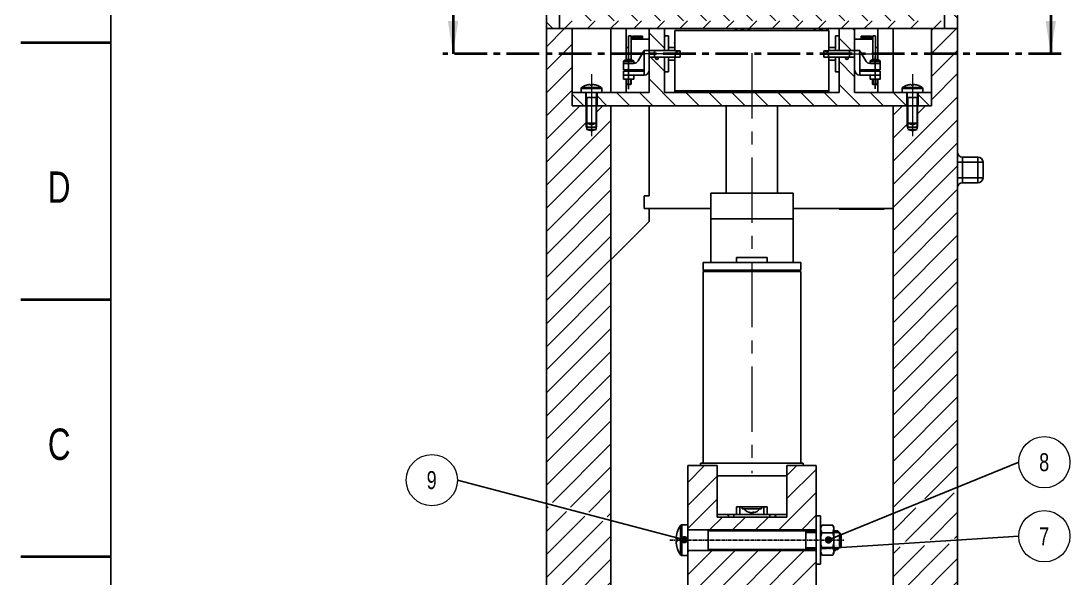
# Model space of a CAD drawing. Header units: millimetres. Extents: x 2 to 1186, y 2 to 838.
# Drawn here: x 2.5 to 206.8, y 116.2 to 224.7 of the extents above; entities that cross this region are included whole.
import ezdxf

# ---------------------------------------------------------------- set-up
doc = ezdxf.new("R2010")
doc.units = ezdxf.units.MM
for name, pattern in [('CENTER', [10.16, 6.35, -1.27, 1.27, -1.27]), ('CENTER2', [1.125, 0.75, -0.125, 0.125, -0.125]), ('CENTERX2', [20.32, 12.7, -2.54, 2.54, -2.54])]:
    doc.linetypes.add(name, pattern=pattern)
doc.styles.add('SLDTEXTSTYLE0', font='TXT', dxfattribs={"width": 0.75})
doc.dimstyles.new('SLDDIMSTYLE0', dxfattribs={"dimtxt": 0.18, "dimasz": 1.44, "dimexe": 0, "dimexo": 0.0625, "dimgap": 0, "dimtad": 0, "dimtih": 1, "dimtoh": 1, "dimdec": 0, "dimrnd": 1e-09, "dimzin": 0, "dimdsep": 46, "dimtxsty": 'Standard', "dimblk1": 'DOT', "dimblk2": 'DOT', "dimsah": 1, "dimcen": 0.09, "dimadec": 0, "dimazin": 0, "dimtfac": 1.44, "dimtdec": 0, "dimtofl": 0, "dimtmove": 0, "dimatfit": 3, "dimldrblk": 'DOT', "dimfxl": 1, "dimfrac": 2, "dimtolj": 1, "dimtzin": 0, "dimarcsym": 0})
doc.dimstyles.new('SLDDIMSTYLE1', dxfattribs={"dimtxt": 0.18, "dimasz": 3.302, "dimexe": 0, "dimexo": 0.0625, "dimgap": 0, "dimtad": 0, "dimtih": 1, "dimtoh": 1, "dimdec": 0, "dimrnd": 1e-09, "dimzin": 0, "dimdsep": 46, "dimtxsty": 'Standard', "dimsah": 1, "dimcen": 0.09, "dimadec": 0, "dimazin": 0, "dimtfac": 3.302, "dimtdec": 0, "dimtofl": 0, "dimtmove": 0, "dimatfit": 3, "dimfxl": 1, "dimfrac": 2, "dimtolj": 1, "dimtzin": 0, "dimarcsym": 0})

# ---------------------------------------------------------------- blocks, each defined once
blk = doc.blocks.new('SW_HATCH_1')
at = {"color": 0, "linetype": 'Continuous', "lineweight": 18}
for p, q in [((-69.47, 172.49), (-71.57, 174.58)), ((-65, 172.5), (-67.5, 175)), ((-60.51, 172.5), (-63.01, 175)), ((-56.02, 172.5), (-58.52, 175)), ((-51.53, 172.5), (-54.03, 175)), ((-47.04, 172.5), (-49.54, 175)), ((-42.55, 172.5), (-45.05, 175)), ((-38.06, 172.5), (-40.56, 175)), ((-33.57, 172.5), (-36.07, 175)), ((-29.08, 172.5), (-31.58, 175)), ((-24.59, 172.5), (-27.09, 175)), ((-20.1, 172.5), (-22.6, 175)), ((-15.61, 172.5), (-18.11, 175)), ((-11.12, 172.5), (-13.62, 175)), ((-6.63, 172.5), (-9.13, 175)), ((-1.23, 171.6), (-4.63, 175)), ((-72.57, 171.1), (-74.34, 172.86)), ((-74.06, 168.09), (-76.11, 170.15)), ((3.4, 166.96), (0, 170.36)), ((-74.1, 163.64), (-76.6, 166.14)), ((3.4, 162.47), (0.9, 164.97)), ((-74.1, 159.15), (-76.6, 161.65)), ((3.4, 157.98), (0.9, 160.48)), ((-74.1, 154.66), (-76.6, 157.16)), ((2.77, 154.13), (0.9, 155.99)), ((3.4, 153.49), (3.27, 153.63)), ((-74.1, 150.17), (-76.6, 152.67)), ((3.4, 149), (0.9, 151.5)), ((-75.95, 147.53), (-76.6, 148.18)), ((3.4, 144.51), (0.9, 147.01)), ((-74.1, 141.19), (-76.6, 143.69)), ((-68.64, 140.22), (-70.92, 142.5)), ((-64.43, 140.5), (-66.07, 142.14)), ((-60.04, 140.61), (-61.94, 142.5)), ((-55.45, 140.5), (-57.45, 142.5)), ((-50.96, 140.5), (-52.96, 142.5)), ((-46.47, 140.5), (-48.47, 142.5)), ((-41.98, 140.5), (-43.98, 142.5)), ((-37.49, 140.5), (-39.49, 142.5)), ((-33, 140.5), (-35, 142.5)), ((-28.51, 140.5), (-30.51, 142.5)), ((-24.02, 140.5), (-26.02, 142.5)), ((-19.53, 140.5), (-21.53, 142.5)), ((-15.04, 140.5), (-17.04, 142.5)), ((-10.55, 140.5), (-12.55, 142.5)), ((-6.06, 140.5), (-8.06, 142.5)), ((-0.96, 139.9), (-3.57, 142.5)), ((3.4, 140.02), (0.9, 142.52)), ((-74.1, 136.7), (-76.6, 139.2)), ((-70.69, 137.79), (-72.23, 139.32)), ((-70.69, 140.34), (-70.54, 140.5)), ((-3.53, 137.97), (-4.56, 139)), ((-3.53, 140.16), (-3.18, 140.5)), ((-70.69, 135.85), (-69.67, 136.88)), ((3.4, 135.53), (0.9, 138.03)), ((-3.53, 135.67), (-2.5, 136.69)), ((-74.1, 132.21), (-76.6, 134.71)), ((3.4, 131.04), (0.9, 133.54)), ((-70.69, 131.36), (-69.67, 132.39)), ((-3.53, 131.18), (-2.5, 132.2)), ((-74.1, 127.72), (-76.6, 130.22)), ((3.4, 126.55), (0.9, 129.05)), ((-70.69, 126.87), (-69.67, 127.9)), ((-3.53, 126.69), (-2.5, 127.71)), ((-74.1, 123.23), (-76.6, 125.73)), ((-67.58, 125.5), (-66.58, 126.5)), ((-63.39, 121.5), (-67.39, 125.5)), ((-63.09, 125.5), (-62.09, 126.5)), ((-58.9, 121.5), (-62.9, 125.5)), ((-58.6, 125.5), (-57.6, 126.5)), ((-54.41, 121.5), (-58.41, 125.5)), ((-54.11, 125.5), (-53.11, 126.5)), ((-49.92, 121.5), (-53.92, 125.5)), ((-49.61, 125.5), (-48.61, 126.5)), ((-45.43, 121.5), (-49.43, 125.5)), ((-45.12, 125.5), (-44.12, 126.5)), ((-40.94, 121.5), (-44.94, 125.5)), ((-40.63, 125.5), (-39.63, 126.5)), ((-36.45, 121.5), (-40.45, 125.5)), ((-36.14, 125.5), (-35.14, 126.5)), ((-31.96, 121.5), (-35.96, 125.5)), ((-31.65, 125.5), (-30.65, 126.5)), ((-27.47, 121.5), (-31.47, 125.5)), ((-27.16, 125.5), (-26.16, 126.5)), ((-22.98, 121.5), (-26.98, 125.5)), ((-22.67, 125.5), (-21.67, 126.5)), ((-18.49, 121.5), (-22.49, 125.5)), ((-18.18, 125.5), (-17.18, 126.5)), ((-14, 121.5), (-18, 125.5)), ((-13.69, 125.5), (-12.69, 126.5)), ((-9.51, 121.5), (-13.51, 125.5)), ((-9.2, 125.5), (-8.2, 126.5)), ((-5.02, 121.5), (-9.02, 125.5)), ((-4.71, 125.5), (-3.71, 126.5)), ((-2.5, 123.47), (-4.53, 125.5)), ((-67.88, 121.5), (-70.69, 124.32)), ((3.4, 122.06), (0.9, 124.56)), ((-75.36, 120), (-76.6, 121.24)), ((-73.08, 120), (-71.58, 121.5)), ((-68.59, 120), (-67.09, 121.5)), ((-64.1, 120), (-62.6, 121.5)), ((-59.61, 120), (-58.11, 121.5)), ((-55.11, 120), (-53.61, 121.5)), ((-50.62, 120), (-49.12, 121.5)), ((-46.13, 120), (-44.63, 121.5)), ((-41.64, 120), (-40.14, 121.5)), ((-37.15, 120), (-35.65, 121.5)), ((-32.66, 120), (-31.16, 121.5)), ((-28.17, 120), (-26.67, 121.5)), ((-23.68, 120), (-22.18, 121.5)), ((-19.19, 120), (-17.69, 121.5)), ((-14.7, 120), (-13.2, 121.5)), ((-10.21, 120), (-8.71, 121.5)), ((-5.72, 120), (-4.22, 121.5)), ((-1.23, 120), (0.27, 121.5)), ((-76.6, 116.48), (-73.08, 120)), ((-53.6, 116.2), (-56.6, 119.2)), ((-16.6, 119.61), (-16.99, 120)), ((-1.6, 115.15), (3.26, 120)), ((-1.6, 119.64), (-1.23, 120)), ((0.97, 120), (0.9, 120.07)), ((-76.6, 111.99), (-71.6, 116.99)), ((-17.23, 115.75), (-19.6, 118.12)), ((-53.6, 111.71), (-56.34, 114.45)), ((-1.6, 110.66), (3.4, 115.66)), ((-76.6, 107.5), (-71.6, 112.5)), ((-16.6, 110.63), (-19.6, 113.63)), ((-58.91, 111.72), (-58.66, 111.97)), ((-14.01, 111.72), (-13.76, 111.97)), ((-1.6, 106.17), (3.4, 111.17)), ((-51.38, 105), (-56.6, 110.22)), ((-15.46, 105), (-19.6, 109.14)), ((-76.6, 103.01), (-71.6, 108.01)), ((-69.34, 105), (-71.6, 107.26)), ((-64.85, 105), (-66.75, 106.9)), ((-60.36, 105), (-62.96, 107.6)), ((-55.87, 105), (-58.47, 107.6)), ((-46.89, 105), (-49.49, 107.6)), ((-42.4, 105), (-45, 107.6)), ((-37.91, 105), (-40.51, 107.6)), ((-33.42, 105), (-36.02, 107.6)), ((-28.93, 105), (-31.53, 107.6)), ((-24.44, 105), (-27.04, 107.6)), ((-19.95, 105), (-22.55, 107.6)), ((-10.97, 105), (-13.57, 107.6)), ((-9.1, 94.18), (3.4, 106.68)), ((-6.48, 105), (-9.08, 107.6)), ((-1.99, 105), (-4.25, 107.26)), ((-76.6, 98.52), (-70.11, 105)), ((-9.1, 103.16), (-7.25, 105)), ((-9.1, 89.69), (3.4, 102.19)), ((-76.6, 89.54), (-64.1, 102.04)), ((-76.6, 85.05), (-64.1, 97.55)), ((-9.1, 85.2), (3.4, 97.7)), ((-76.6, 80.56), (-64.1, 93.06)), ((-9.1, 80.71), (3.4, 93.21)), ((-76.6, 76.07), (-64.1, 88.57)), ((-9.1, 76.22), (3.4, 88.72)), ((-76.6, 71.58), (-64.1, 84.08)), ((-9.1, 71.73), (3.4, 84.23)), ((-9.1, 67.24), (3.4, 79.74)), ((-76.6, 67.09), (-64.1, 79.59)), ((-76.6, 62.6), (-64.1, 75.1)), ((-9.1, 62.75), (3.4, 75.25)), ((-76.6, 58.11), (-64.1, 70.61)), ((-9.1, 58.25), (3.4, 70.75)), ((-76.6, 53.62), (-64.1, 66.12)), ((-9.1, 53.76), (3.4, 66.26)), ((-76.6, 49.13), (-64.1, 61.63)), ((-9.1, 49.27), (3.4, 61.77)), ((-9.1, 44.78), (3.4, 57.28)), ((-76.6, 44.64), (-64.1, 57.14)), ((-76.6, 40.15), (-64.1, 52.65)), ((-9.1, 40.29), (3.4, 52.79)), ((-76.6, 35.66), (-64.1, 48.16)), ((-9.1, 35.8), (3.4, 48.3)), ((-76.6, 31.17), (-64.1, 43.67)), ((-9.1, 31.31), (3.4, 43.81)), ((-75.45, 27.82), (-64.1, 39.18)), ((-9.1, 26.82), (3.4, 39.32)), ((-49.1, 31.73), (-45.82, 35)), ((-29.83, 33.04), (-27.86, 35)), ((-2.89, 28.54), (3.4, 34.83)), ((-71.89, 26.89), (-64.1, 34.69)), ((-49.1, 27.24), (-43.37, 32.96)), ((-29.83, 28.55), (-24.1, 34.27)), ((-68.33, 25.96), (-64.1, 30.2)), ((-6.68, 20.26), (2.78, 29.72)), ((-76.6, 26.68), (-76.27, 27)), ((-49.1, 22.75), (-43.37, 28.47)), ((-9.1, 22.33), (-4.67, 26.76)), ((-76.6, 22.19), (-72.71, 26.07)), ((-76.6, 17.7), (-69.15, 25.14)), ((-64.77, 25.03), (-64.1, 25.71)), ((-44.85, 22.5), (-42.35, 25)), ((-1.9, 20.55), (3.4, 25.85)), ((-76.6, 13.21), (-65.59, 24.21)), ((-76.6, 8.72), (-64.1, 21.22)), ((2.87, 20.83), (3.4, 21.36)), ((-58.37, 0), (-39.87, 18.5)), ((-53.88, 0), (-35.38, 18.5)), ((-49.39, 0), (-30.89, 18.5)), ((-49.1, 13.76), (-44.36, 18.5)), ((-44.9, 0), (-26.4, 18.5)), ((-17.96, 0), (1.81, 19.77)), ((-9.1, 13.35), (-2.97, 19.48)), ((-9.1, 17.84), (-7.74, 19.2)), ((-76.6, 4.23), (-64.1, 16.73)), ((-13.47, 0), (3.4, 16.87)), ((-40.41, 0), (-24.1, 16.31)), ((-8.98, 0), (3.4, 12.38)), ((-76.33, 0), (-64.1, 12.24)), ((-35.92, 0), (-24.1, 11.82)), ((-71.84, 0), (-61.84, 10)), ((-67.35, 0), (-57.35, 10)), ((-62.86, 0), (-52.86, 10)), ((-31.43, 0), (-21.43, 10)), ((-26.94, 0), (-16.94, 10)), ((-22.45, 0), (-12.45, 10)), ((-4.49, 0), (3.4, 7.89)), ((0, 0), (3.4, 3.4))]:
    blk.add_line(p, q, dxfattribs=at)
for p, q in [((-65.62, 105), (-66.95, 103.68)), ((-2.76, 105), (-4.45, 103.32)), ((-68.75, 101.88), (-76.6, 94.03)), ((-6.25, 101.52), (-9.1, 98.67)), ((-31.38, 22.5), (-24.1, 29.78)), ((-40.36, 22.5), (-37.86, 25)), ((-26.89, 22.5), (-24.19, 25.2)), ((-48.85, 18.5), (-49.1, 18.25))]:
    blk.add_line(p, q)
blk.add_lwpolyline([(-35.87, 22.5), (-33.37, 25)])
blk = doc.blocks.new('SW_NOTE_0_19')
at = {"color": 0, "linetype": 'Continuous', "lineweight": 0}
blk.add_circle((-4.99, 0), 4.99, dxfattribs=at)
at = {"color": 0, "linetype": 'Continuous', "lineweight": 0, "insert": (-5.03, 1.76), "char_height": 3.5, "attachment_point": 2, "style": 'SLDTEXTSTYLE0'}
blk.add_mtext('9', dxfattribs=at)
blk = doc.blocks.new('_Dot')
at = {"color": 0, "linetype": 'ByBlock', "lineweight": -2}
blk.add_line((-0.5, 0), (-1, 0), dxfattribs=at)
at = {"color": 0, "linetype": 'ByBlock', "const_width": 0.5}
blk.add_lwpolyline([(-0.25, 0, 1), (0.25, 0, 1)], format="xyb", close=True, dxfattribs=at)
blk = doc.blocks.new('SW_NOTE_0_20')
at = {"color": 0, "linetype": 'Continuous', "lineweight": 0}
blk.add_circle((4.99, 0), 4.99, dxfattribs=at)
at = {"color": 0, "linetype": 'Continuous', "lineweight": 0, "insert": (4.96, 1.76), "char_height": 3.5, "attachment_point": 2, "style": 'SLDTEXTSTYLE0'}
blk.add_mtext('8', dxfattribs=at)
blk = doc.blocks.new('SW_NOTE_0_21')
at = {"color": 0, "linetype": 'Continuous', "lineweight": 0}
blk.add_circle((4.99, 0), 4.99, dxfattribs=at)
at = {"color": 0, "linetype": 'Continuous', "lineweight": 0, "insert": (4.96, 1.76), "char_height": 3.5, "attachment_point": 2, "style": 'SLDTEXTSTYLE0'}
blk.add_mtext('7', dxfattribs=at)
blk = doc.blocks.new('*U119')
at = {"color": 0, "linetype": 'CENTER2', "transparency": 16777216}
blk.add_line((0, -1.06), (0, 5.04), dxfattribs=at)
blk = doc.blocks.new('*U120')
at = {"color": 0, "linetype": 'CENTER2', "transparency": 16777216}
blk.add_line((0, 5.28), (0, -0.99), dxfattribs=at)
blk = doc.blocks.new('*U141')
at = {"color": 0, "linetype": 'CENTER2', "transparency": 16777216}
blk.add_line((-16, 0), (17.89, 0), dxfattribs=at)

msp = doc.modelspace()

# ---------------------------------------------------------------- linework, layer by layer
at = {"color": 7, "linetype": 'Continuous', "lineweight": 25}
for p, q in [((20, 20), (20, 821)), ((104.83, 256.9), (104.83, 223.27)), ((107.33, 256.9), (107.33, 223.27)), ((182.33, 256.9), (182.33, 223.27)), ((184.83, 256.9), (184.83, 223.27)), ((107.33, 223.27), (107.33, 224.77)), ((182.33, 224.77), (182.33, 223.27)), ((107.33, 223.27), (104.83, 223.27)), ((109.83, 223.27), (104.83, 223.27)), ((104.83, 103.27), (104.83, 223.27)), ((107.33, 223.27), (182.33, 223.27)), ((109.83, 208.27), (109.83, 223.27)), ((117.33, 218.37), (117.33, 223.27)), ((117.33, 223.27), (117.33, 210.87)), ((120.33, 218.37), (120.33, 223.27)), ((124.83, 223.27), (127.83, 223.27)), ((124.83, 219.02), (124.83, 223.27)), ((127.83, 223.27), (127.83, 219.02)), ((129.83, 222.87), (129.83, 218.93)), ((159.83, 222.87), (129.83, 222.87)), ((141.63, 223.15), (142.32, 223.27)), ((141.63, 223.15), (141.63, 222.87)), ((143.01, 223.15), (143.7, 223.27)), ((143.01, 223.15), (143.01, 222.87)), ((144.38, 223.15), (144.38, 222.87)), ((156.95, 223.15), (157.64, 223.27)), ((156.95, 223.15), (156.95, 222.87)), ((158.33, 223.15), (159.02, 223.27)), ((158.33, 223.15), (158.33, 222.87)), ((159.7, 223.15), (159.7, 222.87)), ((159.83, 222.87), (159.83, 218.93)), ((164.83, 223.27), (161.83, 223.27)), ((161.83, 219.02), (161.83, 223.27)), ((164.83, 223.27), (164.83, 219.02)), ((169.33, 218.37), (169.33, 223.27)), ((172.33, 218.37), (172.33, 223.27)), ((179.83, 223.27), (179.83, 208.27)), ((184.83, 223.27), (179.83, 223.27)), ((184.83, 223.27), (182.33, 223.27)), ((184.83, 223.27), (184.83, 103.27)), ((121.33, 221.84), (120.83, 221.84)), ((120.83, 221.84), (120.83, 217.22)), ((121.33, 221.84), (121.33, 217.2)), ((124.83, 221.22), (121.33, 221.22)), ((121.55, 221.78), (121.55, 221.53)), ((123.55, 221.78), (121.55, 221.78)), ((123.55, 221.53), (121.55, 221.53)), ((121.55, 221.53), (121.55, 221.22)), ((123.55, 221.78), (123.55, 221.53)), ((123.55, 221.53), (123.55, 221.22)), ((128.58, 221.84), (127.83, 221.84)), ((128.58, 221.84), (128.58, 219.02)), ((161.83, 221.84), (161.12, 221.84)), ((161.12, 221.37), (161.12, 221.84)), ((161.12, 219.02), (161.12, 221.37)), ((168.37, 221.22), (164.83, 221.22)), ((166.1, 221.78), (166.1, 221.53)), ((168.1, 221.78), (166.1, 221.78)), ((168.1, 221.53), (166.1, 221.53)), ((166.1, 221.53), (166.1, 221.22)), ((168.1, 221.78), (168.1, 221.53)), ((168.1, 221.53), (168.1, 221.22)), ((168.87, 221.84), (168.37, 221.84)), ((168.37, 221.37), (168.37, 221.84)), ((168.37, 217.21), (168.37, 221.37)), ((168.87, 221.37), (168.87, 221.84)), ((168.87, 217.22), (168.87, 221.37)), ((120.83, 219.62), (120.33, 219.62)), ((123.75, 218.84), (122.67, 216.98)), ((123.83, 215.26), (123.83, 219.02)), ((123.83, 219.02), (124.83, 219.02)), ((127.83, 219.02), (124.83, 219.02)), ((124.83, 219.02), (124.83, 217.72)), ((125.83, 219.02), (125.83, 217.72)), ((127.83, 219.02), (129.83, 219.02)), ((129.83, 219.62), (128.58, 219.62)), ((129.83, 218.93), (130.83, 218.93)), ((130.83, 218.93), (130.83, 217.72)), ((158.83, 218.93), (159.83, 218.93)), ((158.83, 217.72), (158.83, 218.93)), ((161.12, 219.62), (159.83, 219.62)), ((161.83, 219.02), (159.83, 219.02)), ((164.83, 219.02), (161.83, 219.02)), ((163.83, 217.72), (163.83, 219.02)), ((164.83, 219.02), (165.83, 219.02)), ((164.83, 217.72), (164.83, 219.02)), ((165.83, 219.02), (165.83, 215.26)), ((166.98, 216.98), (165.91, 218.84)), ((169.33, 219.62), (168.87, 219.62)), ((117.33, 218.37), (117.33, 210.87)), ((117.33, 218.37), (117.33, 218.37)), ((117.33, 218.37), (120.33, 218.37)), ((119.83, 216.87), (119.83, 216.48)), ((119.83, 216.87), (120.83, 216.87)), ((119.88, 216.96), (120.83, 216.96)), ((120.33, 218.37), (120.33, 217.2)), ((120.41, 217.22), (120.41, 217.22)), ((120.71, 217.27), (120.71, 217.22)), ((120.83, 216.96), (121.78, 216.96)), ((120.83, 216.87), (121.83, 216.87)), ((120.94, 217.22), (120.95, 217.27)), ((121.25, 217.22), (121.24, 217.22)), ((121.83, 216.48), (121.83, 216.87)), ((124.83, 210.87), (124.83, 217.72)), ((124.83, 217.72), (126.08, 217.72)), ((126.08, 217.52), (126.08, 217.72)), ((126.08, 217.72), (126.58, 217.72)), ((126.58, 217.72), (126.58, 217.52)), ((126.58, 217.72), (127.83, 217.72)), ((127.83, 217.72), (127.83, 210.87)), ((127.83, 217.72), (130.09, 217.72)), ((128.58, 217.72), (128.58, 214.93)), ((128.58, 217.12), (129.83, 217.12)), ((129.83, 217.72), (129.83, 211.18)), ((130.83, 217.72), (130.09, 217.72)), ((159.57, 217.72), (158.83, 217.72)), ((161.83, 217.72), (159.57, 217.72)), ((159.83, 217.72), (159.83, 211.18)), ((159.83, 217.12), (161.12, 217.12)), ((161.12, 214.89), (161.12, 217.72)), ((161.83, 210.87), (161.83, 217.72)), ((161.83, 217.72), (163.08, 217.72)), ((163.08, 217.52), (163.08, 217.72)), ((163.58, 217.72), (163.08, 217.72)), ((163.58, 217.72), (163.58, 217.52)), ((163.58, 217.72), (164.83, 217.72)), ((164.83, 217.72), (164.83, 210.87)), ((167.83, 216.87), (167.83, 216.48)), ((167.83, 216.87), (168.83, 216.87)), ((167.88, 216.96), (168.83, 216.96)), ((168.41, 217.22), (168.41, 217.22)), ((168.71, 217.27), (168.71, 217.22)), ((168.83, 216.96), (169.78, 216.96)), ((168.83, 216.87), (169.83, 216.87)), ((168.94, 217.22), (168.95, 217.27)), ((169.25, 217.22), (169.24, 217.22)), ((169.33, 218.37), (169.33, 218.37)), ((169.33, 218.37), (169.33, 217.2)), ((172.33, 218.37), (169.33, 218.37)), ((169.83, 216.48), (169.83, 216.87)), ((172.33, 218.37), (172.33, 210.87)), ((172.33, 218.37), (172.33, 210.87)), ((119.83, 216.48), (120.83, 216.48)), ((119.83, 215.26), (119.83, 216.48)), ((119.83, 216.48), (120.83, 216.48)), ((120.83, 215.26), (119.83, 215.26)), ((119.83, 214.22), (119.83, 214.97)), ((119.83, 214.97), (120.83, 214.97)), ((120.33, 215.26), (120.33, 214.97)), ((120.33, 215.26), (120.33, 214.97)), ((120.83, 216.48), (120.83, 215.26)), ((120.83, 216.48), (121.81, 216.48)), ((123.83, 215.26), (120.83, 215.26)), ((120.83, 214.97), (120.83, 214.22)), ((120.83, 214.97), (123.83, 214.97)), ((121.33, 214.97), (121.33, 215.26)), ((121.33, 215.26), (121.33, 214.97)), ((121.55, 215.26), (121.55, 215.23)), ((121.55, 215.23), (123.55, 215.23)), ((121.55, 215.23), (121.55, 214.98)), ((121.55, 214.98), (123.55, 214.98)), ((123.55, 215.26), (123.55, 215.23)), ((123.55, 215.23), (123.55, 214.98)), ((123.83, 214.97), (123.83, 215.26)), ((123.83, 214.22), (123.83, 214.97)), ((127.83, 214.89), (128.58, 214.89)), ((128.58, 214.93), (128.58, 214.89)), ((161.12, 214.89), (161.83, 214.89)), ((165.83, 215.26), (168.83, 215.26)), ((165.83, 214.97), (165.83, 215.26)), ((165.83, 214.22), (165.83, 214.97)), ((168.83, 214.97), (165.83, 214.97)), ((166.1, 215.26), (166.1, 215.23)), ((166.1, 215.23), (168.1, 215.23)), ((166.1, 215.23), (166.1, 214.98)), ((166.1, 214.98), (168.1, 214.98)), ((168.83, 216.48), (167.85, 216.48)), ((168.1, 215.26), (168.1, 215.23)), ((168.1, 215.23), (168.1, 214.98)), ((168.33, 215.26), (168.33, 214.97)), ((168.83, 216.48), (169.83, 216.48)), ((168.83, 215.26), (168.83, 216.48)), ((168.83, 216.48), (169.83, 216.48)), ((168.83, 215.26), (169.83, 215.26)), ((168.83, 214.22), (168.83, 214.97)), ((168.83, 214.97), (169.83, 214.97)), ((169.33, 214.97), (169.33, 215.26)), ((169.33, 215.26), (169.33, 214.97)), ((169.83, 216.48), (169.83, 215.26)), ((169.83, 214.97), (169.83, 214.22)), ((119.83, 214.13), (120.33, 214.22)), ((119.83, 214.22), (120.33, 214.22)), ((120.83, 214.22), (119.83, 214.22)), ((119.83, 214.13), (119.83, 213.51)), ((119.83, 213.51), (120.33, 213.42)), ((120.33, 213.42), (119.83, 213.42)), ((120.33, 214.22), (120.83, 214.22)), ((120.33, 213.42), (120.33, 212.48)), ((120.33, 213.42), (120.33, 210.87)), ((121.33, 213.42), (120.33, 213.42)), ((120.33, 212.48), (120.83, 212.48)), ((120.83, 214.13), (121.33, 214.22)), ((120.83, 214.22), (123.83, 214.22)), ((120.83, 214.13), (120.83, 213.51)), ((120.83, 213.51), (121.33, 213.42)), ((120.83, 212.48), (121.33, 212.48)), ((121.33, 212.48), (121.33, 213.42)), ((121.83, 213.42), (121.33, 213.42)), ((121.83, 214.13), (121.83, 213.51)), ((168.56, 214.22), (165.83, 214.22)), ((167.83, 214.13), (168.33, 214.22)), ((167.83, 214.13), (167.83, 213.51)), ((167.83, 213.51), (168.33, 213.42)), ((168.33, 213.42), (167.83, 213.42)), ((168.33, 213.42), (168.33, 212.48)), ((169.33, 213.42), (168.33, 213.42)), ((168.33, 212.48), (168.83, 212.48)), ((168.83, 214.22), (169.33, 214.22)), ((168.83, 214.13), (169.33, 214.22)), ((169.33, 214.22), (168.83, 214.22)), ((168.83, 214.13), (168.83, 213.51)), ((168.83, 213.51), (169.33, 213.42)), ((168.83, 212.48), (169.33, 212.48)), ((169.83, 214.22), (169.33, 214.22)), ((169.33, 212.48), (169.33, 213.42)), ((169.33, 213.42), (169.33, 210.87)), ((169.83, 213.42), (169.33, 213.42)), ((169.83, 214.13), (169.83, 213.51)), ((109.83, 208.27), (109.83, 210.87)), ((124.83, 210.87), (109.83, 210.87)), ((111.58, 211.61), (111.58, 210.87)), ((111.58, 211.61), (113.58, 211.61)), ((111.68, 211.81), (113.58, 211.81)), ((112.6, 212.26), (112.6, 212.27)), ((113.35, 212.4), (113.36, 212.26)), ((113.58, 211.81), (115.48, 211.81)), ((113.58, 211.61), (115.58, 211.61)), ((113.8, 212.26), (113.81, 212.4)), ((114.56, 212.27), (114.55, 212.26)), ((115.58, 210.87), (115.58, 211.61)), ((161.83, 210.87), (127.83, 210.87)), ((129.83, 211.18), (159.83, 211.18)), ((129.83, 210.87), (129.83, 211.18)), ((159.83, 211.18), (159.83, 210.87)), ((179.83, 210.87), (164.83, 210.87)), ((174.08, 211.61), (174.08, 210.87)), ((174.08, 211.61), (176.08, 211.61)), ((174.18, 211.81), (176.08, 211.81)), ((175.1, 212.26), (175.1, 212.27)), ((175.85, 212.4), (175.86, 212.26)), ((176.08, 211.81), (177.98, 211.81)), ((176.08, 211.61), (178.08, 211.61)), ((176.3, 212.26), (176.31, 212.4)), ((177.06, 212.27), (177.05, 212.26)), ((178.08, 210.87), (178.08, 211.61)), ((179.83, 210.87), (179.83, 208.27)), ((179.83, 208.27), (109.83, 208.27)), ((117.33, 208.27), (109.83, 208.27)), ((117.33, 113.27), (117.33, 208.27)), ((124.83, 208.27), (124.83, 190.77)), ((124.83, 208.27), (124.83, 190.77)), ((139.83, 208.27), (139.83, 191.27)), ((149.83, 191.27), (149.83, 208.27)), ((172.33, 113.27), (172.33, 208.27)), ((179.83, 208.27), (172.33, 208.27)), ((185.83, 198.27), (185.83, 197.27)), ((185.83, 198.27), (187.33, 198.27)), ((187.33, 198.27), (188.83, 198.27)), ((188.83, 198.27), (188.83, 197.27)), ((184.83, 197.27), (185.83, 197.27)), ((185.83, 197.27), (185.83, 194.27)), ((188.83, 197.27), (185.83, 197.27)), ((188.83, 197.27), (189.83, 197.27)), ((188.83, 194.27), (188.83, 197.27)), ((189.83, 197.27), (189.83, 194.27)), ((184.83, 194.27), (185.83, 194.27)), ((185.83, 194.27), (185.83, 193.27)), ((185.83, 194.27), (188.83, 194.27)), ((188.83, 194.27), (189.83, 194.27)), ((188.83, 194.27), (188.83, 193.27)), ((188.83, 193.27), (185.83, 193.27)), ((123.83, 190.77), (124.83, 190.77)), ((123.83, 190.77), (123.83, 188.27)), ((123.83, 188.27), (123.83, 190.77)), ((123.83, 190.77), (124.83, 190.77)), ((136.83, 191.27), (136.83, 186.27)), ((152.83, 191.27), (136.83, 191.27)), ((152.83, 186.27), (152.83, 191.27)), ((123.83, 188.27), (124.83, 188.27)), ((123.83, 188.27), (136.83, 188.27)), ((124.83, 188.27), (124.83, 185.77)), ((152.83, 188.27), (172.33, 188.27)), ((161.8, 188.15), (161.8, 188.27)), ((170.58, 188.15), (161.8, 188.15)), ((170.58, 188.27), (170.58, 188.15)), ((136.83, 186.27), (136.83, 177.77)), ((152.83, 186.27), (136.83, 186.27)), ((152.83, 186.27), (136.83, 186.27)), ((152.83, 177.77), (152.83, 186.27)), ((117.33, 178.27), (124.83, 185.77)), ((135.33, 177.77), (135.33, 176.27)), ((154.33, 177.77), (135.33, 177.77)), ((141.83, 178.77), (141.83, 177.77)), ((147.83, 178.77), (141.83, 178.77)), ((147.83, 177.77), (147.83, 178.77)), ((154.33, 176.27), (154.33, 177.77)), ((154.33, 176.27), (135.33, 176.27)), ((135.33, 176.02), (135.33, 138.77)), ((154.33, 176.02), (135.33, 176.02)), ((135.43, 176.27), (135.43, 176.02)), ((154.23, 176.02), (154.23, 176.27)), ((154.33, 138.77), (154.33, 176.02)), ((132.33, 113.27), (132.33, 138.27)), ((138.06, 138.27), (132.33, 138.27)), ((134.83, 138.77), (134.83, 138.27)), ((154.83, 138.77), (134.83, 138.77)), ((138.06, 128.27), (138.06, 138.27)), ((151.6, 138.27), (151.6, 128.27)), ((157.33, 138.27), (151.6, 138.27)), ((154.83, 138.77), (154.83, 138.27)), ((157.33, 138.27), (157.33, 113.27)), ((151.6, 136.27), (138.06, 136.27)), ((151.6, 136.27), (138.06, 136.27)), ((141.83, 128.77), (138.06, 128.77)), ((141.33, 128.27), (141.33, 128.77)), ((141.83, 130.27), (147.83, 130.27)), ((141.83, 128.77), (141.83, 130.27)), ((142.48, 128.77), (141.83, 128.77)), ((142.48, 128.77), (142.48, 130.27)), ((142.48, 128.77), (147.18, 128.77)), ((142.95, 130.27), (142.95, 129.87)), ((145.7, 129.87), (142.95, 129.87)), ((144.52, 129.12), (144.53, 129.15)), ((144.59, 129.11), (144.59, 129.13)), ((144.99, 129.2), (145, 129.12)), ((145.05, 129.22), (145.07, 129.11)), ((145.07, 129.22), (145.08, 129.12)), ((146.7, 129.87), (145.7, 129.87)), ((146.7, 129.87), (146.7, 130.27)), ((147.18, 130.27), (147.18, 128.77)), ((147.83, 128.77), (147.18, 128.77)), ((147.83, 130.27), (147.83, 128.77)), ((151.6, 128.77), (147.83, 128.77)), ((148.33, 128.27), (148.33, 128.77)), ((132.33, 126.77), (131.21, 126.77)), ((131.21, 123.77), (131.21, 126.77)), ((151.6, 128.27), (138.06, 128.27)), ((158.2, 128.47), (157.33, 128.47)), ((158.2, 128.47), (158.2, 128.11)), ((158.2, 128.11), (158.2, 119.07)), ((158.43, 126.66), (158.2, 126.27)), ((158.43, 126.66), (160.58, 126.66)), ((160.8, 126.27), (160.58, 126.66)), ((130.27, 125.3), (130.27, 125.29)), ((130.92, 123.77), (130.92, 126.61)), ((158.43, 125.21), (158.2, 125.93)), ((158.43, 125.21), (160.58, 125.21)), ((160.58, 125.21), (160.8, 125.93)), ((160.8, 125.93), (160.8, 126.27)), ((160.8, 123.77), (160.8, 125.93)), ((130.27, 124.04), (130.04, 124.05)), ((130.04, 123.48), (130.27, 123.5)), ((130.92, 120.92), (130.92, 123.77)), ((131.21, 120.77), (131.21, 123.77)), ((160.8, 121.6), (160.8, 123.77)), ((130.27, 122.24), (130.27, 122.24)), ((131.21, 120.77), (132.33, 120.77)), ((158.43, 120.88), (158.2, 121.6)), ((158.2, 121.27), (158.43, 120.88)), ((158.43, 122.33), (160.58, 122.33)), ((158.43, 120.88), (160.58, 120.88)), ((160.58, 120.88), (160.8, 121.6)), ((160.58, 120.88), (160.8, 121.27)), ((160.8, 121.27), (160.8, 121.6)), ((157.33, 119.07), (158.2, 119.07))]:
    msp.add_line(p, q, dxfattribs=at)
at = {"color": 7, "linetype": 'Continuous', "lineweight": 35}
for p, q in [((86.63, 231.07), (86.63, 218.37)), ((203.02, 231.07), (203.02, 218.37)), ((20, 220.5), (2.5, 220.5)), ((20, 170.5), (2.5, 170.5)), ((20, 120.5), (2.5, 120.5))]:
    msp.add_line(p, q, dxfattribs=at)
at = {"color": 7, "linetype": 'CENTER', "lineweight": 35}
msp.add_line((205.02, 218.37), (84.63, 218.37), dxfattribs=at)
at = {"color": 7, "linetype": 'CENTERX2', "lineweight": 18}
for p, q in [((130.58, 218.37), (118.83, 218.37)), ((144.83, 218.51), (144.83, 136.77)), ((159.12, 218.37), (170.87, 218.37)), ((113.58, 214.4), (113.58, 202.37)), ((176.08, 214.4), (176.08, 202.37))]:
    msp.add_line(p, q, dxfattribs=at)
for p, q in [((120.33, 212.48), (120.43, 212.38)), ((120.43, 213.42), (120.43, 212.48)), ((120.43, 212.48), (120.43, 212.38)), ((121.23, 213.42), (121.23, 212.48)), ((121.23, 212.48), (121.23, 212.38)), ((121.23, 212.38), (121.33, 212.48)), ((168.43, 212.38), (168.33, 212.48)), ((168.43, 213.42), (168.43, 212.48)), ((168.43, 212.48), (168.43, 212.38)), ((169.23, 213.42), (169.23, 212.48)), ((169.23, 212.48), (169.23, 212.38)), ((169.33, 212.48), (169.23, 212.38)), ((112.48, 210.87), (112.48, 208.27)), ((112.58, 210.87), (112.58, 204.87)), ((115.58, 210.87), (113.58, 210.87)), ((115.58, 210.87), (114.58, 210.87)), ((114.58, 210.87), (114.58, 204.87)), ((114.68, 210.87), (114.68, 208.27)), ((120.43, 212.38), (121.23, 212.38)), ((169.23, 212.38), (168.43, 212.38)), ((174.98, 210.87), (174.98, 208.27)), ((175.08, 210.87), (175.08, 204.87)), ((177.08, 210.87), (177.08, 204.87)), ((177.18, 210.87), (177.18, 208.27)), ((112.58, 209.87), (114.58, 209.87)), ((112.68, 209.87), (112.68, 204.87)), ((114.48, 209.87), (114.48, 204.87)), ((177.08, 209.87), (175.08, 209.87)), ((175.18, 209.87), (175.18, 204.87)), ((176.98, 209.87), (176.98, 204.87)), ((114.58, 204.87), (112.58, 204.87)), ((112.58, 204.87), (112.58, 204.11)), ((112.68, 204.87), (113.58, 204.58)), ((112.68, 204.87), (112.68, 203.8)), ((114.48, 204.87), (113.58, 204.58)), ((114.48, 204.87), (114.48, 203.8)), ((114.58, 204.11), (114.58, 204.87)), ((175.08, 204.87), (177.08, 204.87)), ((175.08, 204.11), (175.08, 204.87)), ((175.18, 204.87), (176.08, 204.58)), ((175.18, 204.87), (175.18, 203.8)), ((176.98, 204.87), (176.08, 204.58)), ((176.98, 204.87), (176.98, 203.8)), ((177.08, 204.87), (177.08, 204.11)), ((112.58, 204.11), (114.58, 204.11)), ((112.68, 203.8), (112.68, 203.65)), ((112.68, 203.65), (113.58, 203.41)), ((112.68, 203.65), (114.48, 203.65)), ((113.58, 203.41), (114.48, 203.65)), ((114.48, 203.8), (114.48, 203.65)), ((177.08, 204.11), (175.08, 204.11)), ((176.08, 203.41), (175.18, 203.65)), ((176.98, 203.65), (175.18, 203.65)), ((176.98, 203.65), (176.08, 203.41)), ((132.33, 125.77), (157.33, 125.77)), ((136.33, 125.77), (136.33, 121.77)), ((136.33, 125.57), (157.33, 125.57)), ((155.33, 125.57), (155.33, 121.97)), ((155.33, 125.27), (157.33, 125.27)), ((160.8, 125.57), (161.2, 125.57)), ((160.8, 125.27), (161.2, 125.27)), ((161.2, 125.57), (161.59, 125.57)), ((161.2, 125.27), (161.89, 125.27)), ((161.89, 125.27), (161.59, 125.57)), ((161.89, 125.27), (161.89, 122.29)), ((161.89, 125.27), (162.04, 125.13)), ((162.04, 125.13), (162.21, 124.95)), ((162.21, 122.6), (162.21, 124.95)), ((162.04, 122.43), (162.21, 122.6)), ((132.33, 121.77), (157.33, 121.77)), ((136.33, 121.97), (157.33, 121.97)), ((155.33, 122.27), (157.33, 122.27)), ((161.89, 122.29), (160.8, 122.29)), ((161.2, 121.97), (160.8, 121.97)), ((161.58, 121.97), (160.8, 121.97)), ((161.2, 121.77), (160.8, 121.77)), ((161.89, 122.29), (161.58, 121.97)), ((161.89, 122.29), (162.04, 122.43))]:
    msp.add_line(p, q)
at = {"color": 7, "linetype": 'Continuous', "lineweight": 25, "flags": 128}
msp.add_lwpolyline([(145, 129.12), (145.04, 129.13), (145.08, 129.13)], dxfattribs=at)
at = {"color": 7, "linetype": 'Continuous', "lineweight": 25}
for centre, radius, start, end in [((130.26, 220.53), 0.5, 149.6727, 210.3273), ((122.88, 219.34), 1, 330, 341.4783), ((166.78, 219.34), 1, 198.5217, 210), ((119.95, 216.87), 0.12, 126.4837, 180), ((120.83, 215.68), 1.6, 105.1478, 126.4837), ((120.83, 215.67), 1.61, 94.2482, 104.9913), ((120.83, 215.4), 1.82, 86.4098, 93.5902), ((120.83, 215.67), 1.61, 75.0087, 85.7518), ((120.83, 215.68), 1.6, 53.5163, 74.8522), ((121.71, 216.87), 0.12, 0, 53.5163), ((121.81, 217.48), 1, 270, 330), ((126.33, 217.52), 0.25, 180, 0), ((163.33, 217.52), 0.25, 180, 0), ((167.85, 217.48), 1, 210, 270), ((167.95, 216.87), 0.12, 126.4837, 180), ((168.83, 215.68), 1.6, 105.1478, 126.4837), ((168.83, 215.67), 1.61, 94.2482, 104.9913), ((168.83, 215.4), 1.82, 86.4098, 93.5902), ((168.83, 215.67), 1.61, 75.0087, 85.7518), ((168.83, 215.68), 1.6, 53.5163, 74.8522), ((169.71, 216.87), 0.12, 0, 53.5163), ((123.83, 215.22), 1, 270, 0), ((165.83, 215.22), 1, 180, 270), ((111.82, 211.61), 0.24, 125.783, 180), ((113.58, 209.17), 3.25, 107.5282, 125.783), ((113.58, 209.15), 3.26, 94.0566, 107.3677), ((113.58, 208.38), 3.88, 86.7874, 93.2126), ((113.58, 209.15), 3.26, 72.6323, 85.9434), ((113.58, 209.17), 3.25, 54.217, 72.4718), ((115.34, 211.61), 0.24, 0, 54.217), ((174.32, 211.61), 0.24, 125.783, 180), ((176.08, 209.17), 3.25, 107.5282, 125.783), ((176.08, 209.15), 3.26, 94.0566, 107.3677), ((176.08, 208.38), 3.88, 86.7874, 93.2126), ((176.08, 209.15), 3.26, 72.6323, 85.9434), ((176.08, 209.17), 3.25, 54.217, 72.4718), ((177.84, 211.61), 0.24, 0, 54.217), ((185.83, 199.27), 1, 180, 270), ((188.83, 197.27), 1, 0, 90), ((188.83, 194.27), 1, 270, 0), ((185.83, 192.27), 1, 90, 180), ((139.83, 128.27), 0.5, 0, 90), ((144.83, 130.99), 1.9, 216.3065, 260.7479), ((144.24, 129.7), 0.489, 262.7404, 277.2596), ((144.75, 130.56), 1.46, 246.7601, 260.756), ((144.91, 130.71), 1.62, 247.7938, 260.8568), ((144.63, 129.74), 0.652, 287.2687, 306.6191), ((145.14, 130.97), 1.76, 266.1742, 273.8258), ((144.93, 129.57), 0.479, 288.3053, 312.0797), ((144.83, 130.99), 1.9, 279.5104, 323.6935), ((149.83, 128.27), 0.5, 90, 180), ((131.21, 126.41), 0.36, 90, 145.3219), ((135.05, 123.77), 5.01, 162.2841, 176.7555), ((135.03, 123.77), 5, 145.3219, 162.1804), ((135.05, 123.77), 5.01, 183.2445, 197.7159), ((136.3, 123.77), 6.03, 177.467, 182.533), ((135.03, 123.77), 5, 197.8196, 214.6781), ((131.21, 121.13), 0.36, 214.6781, 270)]:
    msp.add_arc(centre, radius, start, end, dxfattribs=at)
for points, knots in [([(141.63, 223.27), (141.63, 223.27), (141.63, 223.26), (141.63, 223.19), (141.63, 223.15)], [0, 0, 0, 0, 0.268634, 1, 1, 1, 1]), ([(142.32, 223.27), (142.34, 223.27), (142.57, 223.27), (142.8, 223.2), (143.01, 223.15)], [0, 0, 0, 0, 0.07015, 1, 1, 1, 1]), ([(143.7, 223.27), (143.71, 223.27), (143.94, 223.27), (144.17, 223.2), (144.38, 223.15)], [0, 0, 0, 0, 0.0701503, 1, 1, 1, 1]), ([(144.38, 223.27), (144.38, 223.27), (144.38, 223.26), (144.38, 223.19), (144.38, 223.15)], [0, 0, 0, 0, 0.268634, 1, 1, 1, 1]), ([(156.95, 223.27), (156.95, 223.27), (156.95, 223.26), (156.95, 223.19), (156.95, 223.15)], [0, 0, 0, 0, 0.268634, 1, 1, 1, 1]), ([(157.64, 223.27), (157.66, 223.27), (157.89, 223.27), (158.12, 223.2), (158.33, 223.15)], [0, 0, 0, 0, 0.07015, 1, 1, 1, 1]), ([(159.02, 223.27), (159.03, 223.27), (159.26, 223.27), (159.49, 223.2), (159.7, 223.15)], [0, 0, 0, 0, 0.07015, 1, 1, 1, 1]), ([(159.7, 223.27), (159.7, 223.27), (159.7, 223.26), (159.7, 223.19), (159.7, 223.15)], [0, 0, 0, 0, 0.268634, 1, 1, 1, 1]), ([(124.83, 219.02), (124.84, 219.02), (124.88, 219.02), (125.11, 219.02), (125.37, 219.02), (125.57, 219.02), (125.69, 219.02), (125.76, 219.02), (125.79, 219.02), (125.81, 219.02), (125.82, 219.02), (125.83, 219.02)], [0, 0, 0, 0, 0.224186, 0.507985, 0.709567, 0.847437, 0.925127, 0.964439, 0.984143, 0.994941, 1, 1, 1, 1]), ([(130.09, 217.72), (130.05, 217.72), (129.98, 217.73), (129.92, 217.81), (129.89, 217.94), (129.89, 218.08), (129.9, 218.23), (129.93, 218.39), (130, 218.57), (130.11, 218.73), (130.28, 218.85), (130.53, 218.92), (130.73, 218.93), (130.83, 218.93)], [0, 0, 0, 0, 0.088089, 0.176335, 0.261927, 0.349905, 0.387707, 0.474655, 0.561677, 0.647177, 0.737815, 0.870635, 1, 1, 1, 1]), ([(158.83, 218.93), (158.94, 218.93), (159.16, 218.92), (159.43, 218.83), (159.61, 218.67), (159.7, 218.48), (159.75, 218.27), (159.77, 218.08), (159.76, 217.91), (159.73, 217.79), (159.67, 217.73), (159.6, 217.72), (159.57, 217.72)], [0, 0, 0, 0, 0.144859, 0.292259, 0.38995, 0.488154, 0.575415, 0.66168, 0.750629, 0.840336, 0.928036, 1, 1, 1, 1]), ([(163.83, 219.02), (163.83, 219.02), (163.86, 219.02), (163.95, 219.02), (164.22, 219.02), (164.57, 219.02), (164.8, 219.02), (164.82, 219.02), (164.83, 219.02)], [0, 0, 0, 0, 0.008905, 0.042349, 0.173627, 0.576582, 0.82746, 1, 1, 1, 1]), ([(119.83, 214.22), (119.83, 214.22), (119.83, 214.21), (119.83, 214.16), (119.83, 214.13)], [0, 0, 0, 0, 0.268634, 1, 1, 1, 1]), ([(119.83, 213.42), (119.83, 213.42), (119.83, 213.43), (119.83, 213.47), (119.83, 213.51)], [0, 0, 0, 0, 0.268634, 1, 1, 1, 1]), ([(120.33, 214.22), (120.34, 214.22), (120.51, 214.22), (120.67, 214.17), (120.83, 214.13)], [0, 0, 0, 0, 0.070108, 1, 1, 1, 1]), ([(120.33, 213.42), (120.34, 213.42), (120.51, 213.42), (120.67, 213.47), (120.83, 213.51)], [0, 0, 0, 0, 0.070108, 1, 1, 1, 1]), ([(121.33, 214.22), (121.34, 214.22), (121.51, 214.22), (121.67, 214.17), (121.83, 214.13)], [0, 0, 0, 0, 0.070108, 1, 1, 1, 1]), ([(121.33, 213.42), (121.34, 213.42), (121.51, 213.42), (121.67, 213.47), (121.83, 213.51)], [0, 0, 0, 0, 0.070108, 1, 1, 1, 1]), ([(121.83, 214.22), (121.83, 214.22), (121.83, 214.21), (121.83, 214.16), (121.83, 214.13)], [0, 0, 0, 0, 0.268634, 1, 1, 1, 1]), ([(121.83, 213.42), (121.83, 213.42), (121.83, 213.43), (121.83, 213.47), (121.83, 213.51)], [0, 0, 0, 0, 0.268634, 1, 1, 1, 1]), ([(167.83, 214.22), (167.83, 214.22), (167.83, 214.21), (167.83, 214.16), (167.83, 214.13)], [0, 0, 0, 0, 0.268634, 1, 1, 1, 1]), ([(167.83, 213.42), (167.83, 213.42), (167.83, 213.43), (167.83, 213.47), (167.83, 213.51)], [0, 0, 0, 0, 0.268634, 1, 1, 1, 1]), ([(168.33, 214.22), (168.34, 214.22), (168.51, 214.22), (168.67, 214.17), (168.83, 214.13)], [0, 0, 0, 0, 0.070108, 1, 1, 1, 1]), ([(168.33, 213.42), (168.34, 213.42), (168.51, 213.42), (168.67, 213.47), (168.83, 213.51)], [0, 0, 0, 0, 0.070108, 1, 1, 1, 1]), ([(169.33, 214.22), (169.34, 214.22), (169.51, 214.22), (169.67, 214.17), (169.83, 214.13)], [0, 0, 0, 0, 0.070108, 1, 1, 1, 1]), ([(169.33, 213.42), (169.34, 213.42), (169.51, 213.42), (169.67, 213.47), (169.83, 213.51)], [0, 0, 0, 0, 0.070108, 1, 1, 1, 1]), ([(169.83, 214.22), (169.83, 214.22), (169.83, 214.21), (169.83, 214.16), (169.83, 214.13)], [0, 0, 0, 0, 0.268634, 1, 1, 1, 1]), ([(169.83, 213.42), (169.83, 213.42), (169.83, 213.43), (169.83, 213.47), (169.83, 213.51)], [0, 0, 0, 0, 0.268634, 1, 1, 1, 1]), ([(144.58, 129.11), (144.58, 129.11), (144.58, 129.11), (144.57, 129.11), (144.55, 129.11), (144.53, 129.12), (144.52, 129.12)], [0, 0, 0, 0, 0.181239, 0.496086, 0.810932, 1, 1, 1, 1]), ([(144.66, 129.12), (144.67, 129.12), (144.7, 129.11), (144.74, 129.11), (144.78, 129.11), (144.81, 129.11), (144.82, 129.12), (144.82, 129.12)], [0, 0, 0, 0, 0.217369, 0.4347381, 0.6521046, 0.86947, 1, 1, 1, 1]), ([(145, 129.12), (144.99, 129.12), (144.96, 129.11), (144.92, 129.11), (144.88, 129.11), (144.85, 129.11), (144.84, 129.12), (144.83, 129.12)], [0, 0, 0, 0, 0.217369, 0.434738, 0.652105, 0.86947, 1, 1, 1, 1]), ([(145.08, 129.12), (145.08, 129.12), (145.07, 129.11), (145.07, 129.11), (145.09, 129.11), (145.11, 129.11), (145.13, 129.12), (145.14, 129.12)], [0, 0, 0, 0, 0.217369, 0.4347381, 0.6521046, 0.86947, 1, 1, 1, 1]), ([(158.2, 125.93), (158.2, 125.95), (158.21, 126.19), (158.32, 126.43), (158.43, 126.66)], [0, 0, 0, 0, 0.0702006, 1, 1, 1, 1]), ([(160.8, 125.93), (160.8, 125.95), (160.8, 126.19), (160.69, 126.43), (160.58, 126.66)], [0, 0, 0, 0, 0.070201, 1, 1, 1, 1]), ([(158.2, 123.77), (158.21, 123.9), (158.22, 124.39), (158.34, 124.86), (158.43, 125.21)], [0, 0, 0, 0, 0.268634, 1, 1, 1, 1]), ([(160.8, 123.77), (160.8, 123.9), (160.79, 124.39), (160.67, 124.86), (160.58, 125.21)], [0, 0, 0, 0, 0.268634, 1, 1, 1, 1]), ([(158.43, 122.33), (158.39, 122.45), (158.26, 122.92), (158.23, 123.41), (158.2, 123.77)], [0, 0, 0, 0, 0.257551, 1, 1, 1, 1]), ([(160.58, 122.33), (160.61, 122.45), (160.74, 122.92), (160.78, 123.41), (160.8, 123.77)], [0, 0, 0, 0, 0.257551, 1, 1, 1, 1]), ([(158.2, 121.6), (158.2, 121.62), (158.21, 121.86), (158.32, 122.1), (158.43, 122.33)], [0, 0, 0, 0, 0.070201, 1, 1, 1, 1]), ([(160.8, 121.6), (160.8, 121.62), (160.8, 121.86), (160.69, 122.1), (160.58, 122.33)], [0, 0, 0, 0, 0.0702006, 1, 1, 1, 1])]:
    msp.add_open_spline(points, degree=3, knots=knots, dxfattribs=at)
at = {"color": 7, "linetype": 'Continuous', "lineweight": 35}
for points in [[(86.63, 218.37), (87.65, 224.72), (85.62, 224.72)], [(203.02, 218.37), (204.04, 224.72), (202.01, 224.72)]]:
    msp.add_solid(points, dxfattribs=at)

# ---------------------------------------------------------------- block references
at = {"color": 7, "linetype": 'Continuous', "lineweight": 18}
msp.add_blockref('SW_HATCH_1', (181.42, 103.27), dxfattribs=at)
at = {"linetype": 'CENTER2'}
for name, p in [('*U119', (120.83, 212.55)), ('*U120', (168.83, 212.55)), ('*U141', (144.83, 123.77))]:
    msp.add_blockref(name, p, dxfattribs=at)
at = {"color": 7, "linetype": 'Continuous', "lineweight": 0}
for name, p in [('SW_NOTE_0_20', (196.78, 138.92)), ('SW_NOTE_0_19', (87.5, 135.44)), ('SW_NOTE_0_21', (196.78, 124.52))]:
    msp.add_blockref(name, p, dxfattribs=at)

# ---------------------------------------------------------------- texts
at = {"color": 7, "linetype": 'Continuous', "lineweight": 0, "char_height": 6.1, "attachment_point": 2, "style": 'SLDTEXTSTYLE0'}
for s, insert in [('D', (9.93, 195.48)), ('C', (9.94, 145.48))]:
    msp.add_mtext(s, dxfattribs=dict(at, insert=insert))

# ---------------------------------------------------------------- leaders
at = {"color": 7, "linetype": 'Continuous', "lineweight": 0}
for points, dimstyle in [([(159.74, 123.81), (196.78, 138.92)], 'SLDDIMSTYLE0'), ([(131.68, 123.86), (87.5, 135.44)], 'SLDDIMSTYLE0'), ([(158.2, 122.05), (196.78, 124.52)], 'SLDDIMSTYLE1')]:
    msp.add_leader(points, dimstyle=dimstyle, dxfattribs=at)

doc.saveas('drawing.dxf')
